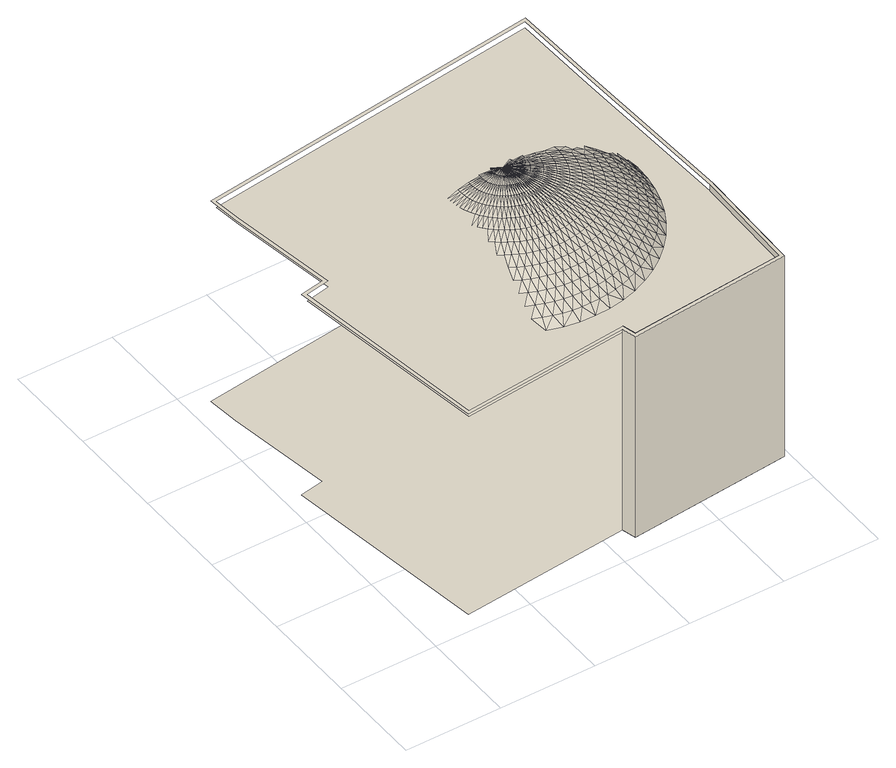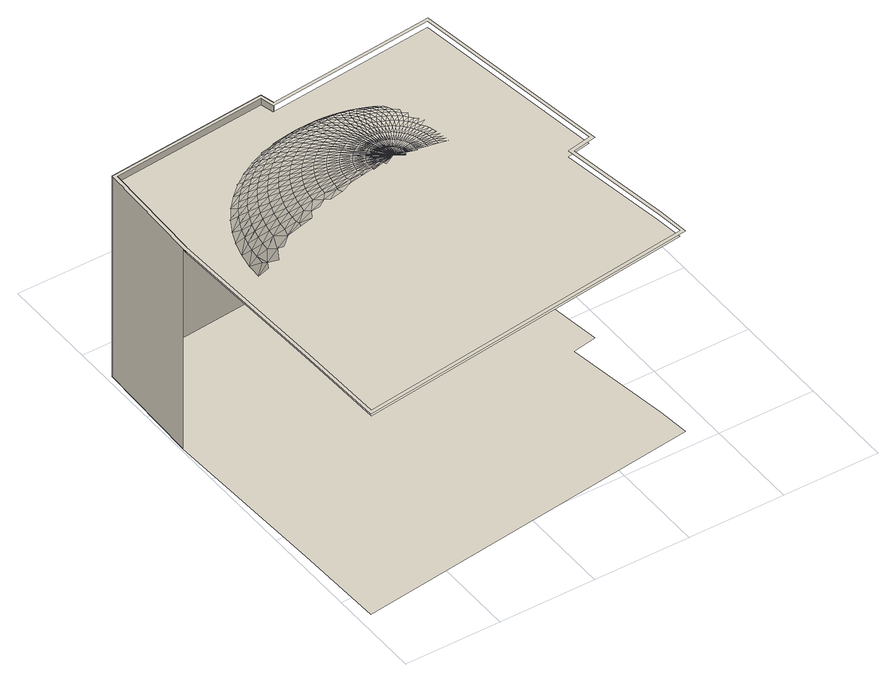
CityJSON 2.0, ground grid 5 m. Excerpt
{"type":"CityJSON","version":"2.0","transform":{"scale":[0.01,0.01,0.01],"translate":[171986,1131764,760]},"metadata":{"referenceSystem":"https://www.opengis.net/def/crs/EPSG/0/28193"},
"CityObjects":{
"building1":{"type":"Building","attributes":{"height":{"value":"8.781","sources":[{"name":"inferred","type":"automatic","notes":"inferred from the number of floors and default height of a single floor"}]},"numberOfFloors":{"value":3,"sources":[{"name":"Amiran Atlas, sheet 12, map 4.3","type":"Secondary cartographic source"}],"paradata":{"author":"Beatrice Vaienti","date":"29-05-2023","comments":"In the atlas the value is \"1-3\", we have chosen a random value between 1 and 3 assigning a higher probability to 1 and 2 floors, respectively p=[0.35,0.35,0.3] for 1, 2, 3 floors","version":0}},"roof":{"type":{"value":"domed","paradata":{"author":"Beatrice Vaienti","date":"29-05-2023","version":0}},"parameters":{"baseFloorThickness":{"value":"0.254"},"railingHeight":{"value":"0.357"},"railingWidth":{"value":"0.179"},"domePercentVertRadius":{"value":"0.496"},"domePercentBaseRadius":{"value":"0.496"}}},"floorHeight":{"value":"2.927","sources":[{"name":"random","type":"automatic","notes":"Random value picked in the default range: [2.8, 3.5]"}]},"updatedGeometry":true,"terrainDifference":{"value":"2.1902035290715287"}},"geometry":[{"type":"MultiSurface","lod":"2","boundaries":[[[0,1,2]],[[3,1,0]],[[4,5,3]],[[6,0,2]],[[7,8,4]],[[9,3,0]],[[10,4,3]],[[6,2,11]],[[9,0,6]],[[12,13,14]],[[12,14,7]],[[10,3,9]],[[15,7,4]],[[15,4,10]],[[16,13,12]],[[17,9,6]],[[16,18,13]],[[19,12,7]],[[20,6,11]],[[19,7,15]],[[21,10,9]],[[22,23,18]],[[22,24,23]],[[17,6,20]],[[25,15,10]],[[21,9,17]],[[25,10,21]],[[26,16,12]],[[26,12,19]],[[27,18,16]],[[28,29,24]],[[30,19,15]],[[27,22,18]],[[31,20,11]],[[30,15,25]],[[28,32,29]],[[33,17,20]],[[34,24,22]],[[35,21,17]],[[31,11,36]],[[37,16,26]],[[38,26,19]],[[39,25,21]],[[40,41,42]],[[34,28,24]],[[37,27,16]],[[38,19,30]],[[35,17,33]],[[33,20,31]],[[43,44,45]],[[39,21,35]],[[46,42,32]],[[47,22,27]],[[48,30,25]],[[40,43,41]],[[47,34,22]],[[48,25,39]],[[49,32,28]],[[46,40,42]],[[50,26,38]],[[50,37,26]],[[51,38,30]],[[52,27,37]],[[51,30,48]],[[49,46,32]],[[53,35,33]],[[54,28,34]],[[52,47,27]],[[55,33,31]],[[56,57,58]],[[59,39,35]],[[60,58,61]],[[62,61,63]],[[64,31,36]],[[65,63,44]],[[66,48,39]],[[54,49,28]],[[67,44,43]],[[53,33,55]],[[68,50,38]],[[59,35,53]],[[69,34,47]],[[68,38,51]],[[70,37,50]],[[55,31,64]],[[71,43,40]],[[66,39,59]],[[70,52,37]],[[72,51,48]],[[60,56,58]],[[56,73,57]],[[69,54,34]],[[62,60,61]],[[73,74,75]],[[76,40,46]],[[65,62,63]],[[74,77,78]],[[72,48,66]],[[67,65,44]],[[79,47,52]],[[77,80,81]],[[64,36,82]],[[83,46,49]],[[71,67,43]],[[80,84,85]],[[79,69,47]],[[86,50,68]],[[87,68,51]],[[86,70,50]],[[88,89,90,91]],[[92,59,53]],[[76,71,40]],[[93,53,55]],[[87,51,72]],[[94,66,59]],[[95,49,54]],[[96,55,64]],[[97,52,70]],[[83,76,46]],[[98,72,66]],[[97,79,52]],[[92,53,93]],[[94,59,92]],[[99,54,69]],[[93,55,96]],[[95,83,49]],[[100,101,102,103]],[[98,66,94]],[[104,86,68]],[[104,68,87]],[[105,56,60]],[[106,73,56]],[[107,60,62]],[[108,64,82]],[[109,70,86]],[[96,64,108]],[[110,74,73]],[[111,87,72]],[[112,62,65]],[[99,95,54]],[[113,77,74]],[[114,69,79]],[[109,97,70]],[[115,65,67]],[[111,72,98]],[[116,80,77]],[[117,67,71]],[[118,84,80]],[[114,99,69]],[[119,71,76]],[[120,94,92]],[[121,92,93]],[[122,79,97]],[[123,104,87]],[[124,98,94]],[[125,86,104]],[[126,93,96]],[[105,106,56]],[[107,105,60]],[[106,110,73]],[[123,87,111]],[[127,76,83]],[[112,107,62]],[[110,113,74]],[[125,109,86]],[[115,112,65]],[[113,116,77]],[[122,114,79]],[[120,92,121]],[[117,115,67]],[[128,111,98]],[[129,96,108]],[[130,83,95]],[[116,118,80]],[[124,94,120]],[[121,93,126]],[[119,117,71]],[[131,97,109]],[[132,108,82]],[[118,133,84]],[[128,98,124]],[[127,119,76]],[[134,95,99]],[[126,96,129]],[[131,122,97]],[[135,104,123]],[[135,125,104]],[[136,123,111]],[[130,127,83]],[[136,111,128]],[[137,99,114]],[[138,109,125]],[[129,108,132]],[[134,130,95]],[[139,120,121]],[[140,124,120]],[[138,131,109]],[[141,121,126]],[[142,114,122]],[[132,82,143]],[[144,128,124]],[[137,134,99]],[[145,135,123]],[[145,123,136]],[[146,106,105]],[[147,105,107]],[[148,110,106]],[[149,107,112]],[[140,120,139]],[[150,113,110]],[[151,126,129]],[[152,125,135]],[[153,112,115]],[[144,124,140]],[[139,121,141]],[[154,116,113]],[[155,136,128]],[[142,137,114]],[[156,115,117]],[[152,138,125]],[[157,122,131]],[[158,118,116]],[[159,117,119]],[[155,128,144]],[[141,126,151]],[[160,133,118]],[[161,119,127]],[[162,129,132]],[[157,142,122]],[[163,131,138]],[[164,127,130]],[[165,145,136]],[[166,135,145]],[[147,146,105]],[[146,148,106]],[[151,129,162]],[[149,147,107]],[[165,136,155]],[[166,152,135]],[[148,150,110]],[[153,149,112]],[[150,154,113]],[[167,140,139]],[[168,130,134]],[[156,153,115]],[[169,144,140]],[[154,158,116]],[[163,157,131]],[[170,139,141]],[[159,156,117]],[[158,160,118]],[[171,155,144]],[[172,138,152]],[[161,159,119]],[[173,134,137]],[[160,174,133]],[[175,132,143]],[[169,140,167]],[[164,161,127]],[[176,141,151]],[[162,132,175]],[[167,139,170]],[[171,144,169]],[[172,163,138]],[[177,145,165]],[[177,166,145]],[[178,137,142]],[[168,164,130]],[[179,165,155]],[[170,141,176]],[[180,152,166]],[[179,155,171]],[[173,168,134]],[[181,182,183,184,185,186,187,188,88,91,189]],[[190,90,89,191,192,193,194,195,196,197,198],[100,199,200,201,202,203,204,205,206,207,103]],[[208,142,157]],[[209,151,162]],[[180,172,152]],[[101,210,211,212,213,214,215,216,217,218,102]],[[178,173,137]],[[176,151,209]],[[219,157,163]],[[220,169,167]],[[221,177,165]],[[221,165,179]],[[222,171,169]],[[208,178,142]],[[223,166,177]],[[224,167,170]],[[223,180,166]],[[225,179,171]],[[226,162,175]],[[227,146,147]],[[228,148,146]],[[229,163,172]],[[230,147,149]],[[231,150,148]],[[232,149,153]],[[222,169,220]],[[219,208,157]],[[233,154,150]],[[234,170,176]],[[235,153,156]],[[220,167,224]],[[236,158,154]],[[209,162,226]],[[225,171,222]],[[237,156,159]],[[238,160,158]],[[175,143,239]],[[240,159,161]],[[241,174,160]],[[224,170,234]],[[242,177,221]],[[229,219,163]],[[243,221,179]],[[244,172,180]],[[245,161,164]],[[246,247,174]],[[242,223,177]],[[243,179,225]],[[248,164,168]],[[249,176,209]],[[250,168,173]],[[244,229,172]],[[234,176,249]],[[251,180,223]],[[252,222,220]],[[227,228,146]],[[230,227,147]],[[228,231,148]],[[253,225,222]],[[254,173,178]],[[232,230,149]],[[231,233,150]],[[226,175,255]],[[256,220,224]],[[235,232,153]],[[233,236,154]],[[237,235,156]],[[257,221,243]],[[257,242,221]],[[236,238,158]],[[240,237,159]],[[251,244,180]],[[258,178,208]],[[238,241,160]],[[259,243,225]],[[245,240,161]],[[253,222,252]],[[241,246,174]],[[260,209,226]],[[252,220,256]],[[261,224,234]],[[262,223,242]],[[248,245,164]],[[263,208,219]],[[246,264,247]],[[259,225,253]],[[255,175,239]],[[249,209,260]],[[250,248,168]],[[262,251,223]],[[256,224,261]],[[254,250,173]],[[265,219,229]],[[266,257,243]],[[266,243,259]],[[258,254,178]],[[267,242,257]],[[268,234,249]],[[269,229,244]],[[267,262,242]],[[270,253,252]],[[263,258,208]],[[261,234,268]],[[271,259,253]],[[272,252,256]],[[273,226,255]],[[265,263,219]],[[274,244,251]],[[260,226,273]],[[271,253,270]],[[275,257,266]],[[276,266,259]],[[270,252,272]],[[269,265,229]],[[277,256,261]],[[275,267,257]],[[278,251,262]],[[276,259,271]],[[279,249,260]],[[274,269,244]],[[272,256,277]],[[268,249,279]],[[280,262,267]],[[278,274,251]],[[281,266,276]],[[281,275,266]],[[227,282,228]],[[230,282,227]],[[228,282,231]],[[232,282,230]],[[231,282,233]],[[235,282,232]],[[233,282,236]],[[283,261,268]],[[284,271,270]],[[237,282,235]],[[236,282,238]],[[285,255,239]],[[240,282,237]],[[238,282,241]],[[286,276,271]],[[245,282,240]],[[287,270,272]],[[241,282,246]],[[277,261,283]],[[280,278,262]],[[248,282,245]],[[288,267,275]],[[246,282,264]],[[250,282,248]],[[264,282,289]],[[286,271,284]],[[254,282,250]],[[284,270,287]],[[289,282,290]],[[273,255,285]],[[258,282,254]],[[288,280,267]],[[291,281,276]],[[290,282,292]],[[293,272,277]],[[291,276,286]],[[294,260,273]],[[263,282,258]],[[295,275,281]],[[292,282,296]],[[279,260,294]],[[287,272,293]],[[265,282,263]],[[295,288,275]],[[269,282,265]],[[297,268,279]],[[283,268,297]],[[298,286,284]],[[274,282,269]],[[299,281,291]],[[300,291,286]],[[301,284,287]],[[278,282,274]],[[299,295,281]],[[302,277,283]],[[300,286,298]],[[293,277,302]],[[280,282,278]],[[298,284,301]],[[288,282,280]],[[303,291,300]],[[303,299,291]],[[304,287,293]],[[301,287,304]],[[295,282,288]],[[305,300,298]],[[299,282,295]],[[306,298,301]],[[307,303,300]],[[307,300,305]],[[285,239,308]],[[309,273,285]],[[294,273,309]],[[305,298,306]],[[303,282,299]],[[310,279,294]],[[297,279,310]],[[311,283,297]],[[302,283,311]],[[307,282,303]],[[312,293,302]],[[304,293,312]],[[313,307,305]],[[314,301,304]],[[306,301,314]],[[313,282,307]],[[315,305,306]],[[313,305,315]],[[316,282,313]],[[316,313,315]],[[315,306,317]],[[318,282,316]],[[317,306,314]],[[316,315,319]],[[314,304,320]],[[321,282,318]],[[320,304,312]],[[318,316,319]],[[319,315,317]],[[312,302,322]],[[323,282,321]],[[322,302,311]],[[311,297,324]],[[325,282,323]],[[324,297,310]],[[317,314,326]],[[318,319,327]],[[321,318,327]],[[310,294,328]],[[328,294,309]],[[329,282,325]],[[319,317,330]],[[326,314,320]],[[309,285,331]],[[332,282,329]],[[327,319,330]],[[330,317,326]],[[323,321,333]],[[320,312,334]],[[335,282,332]],[[321,327,333]],[[334,312,322]],[[331,285,308]],[[336,282,335]],[[325,323,337]],[[338,282,336]],[[322,311,339]],[[326,320,340]],[[327,330,341]],[[323,333,337]],[[342,282,338]],[[333,327,341]],[[339,311,324]],[[330,326,343]],[[344,282,342]],[[340,320,334]],[[329,325,345]],[[346,282,344]],[[324,310,347]],[[348,282,346]],[[341,330,343]],[[343,326,340]],[[325,337,345]],[[347,310,328]],[[349,282,348]],[[332,329,350]],[[351,282,349]],[[334,322,352]],[[353,282,351]],[[328,309,354]],[[333,341,355]],[[337,333,355]],[[356,282,353]],[[354,309,331]],[[357,282,358]],[[335,332,359]],[[352,322,339]],[[360,282,361]],[[329,345,350]],[[362,282,357]],[[361,282,363]],[[364,282,362]],[[363,282,365]],[[365,282,364]],[[340,334,366]],[[341,343,367]],[[356,368,282]],[[358,282,368]],[[336,335,369]],[[343,340,370]],[[339,324,371]],[[355,341,367]],[[332,350,359]],[[345,337,372]],[[366,334,352]],[[337,355,372]],[[338,336,373]],[[371,324,347]],[[367,343,370]],[[370,340,366]],[[335,359,369]],[[342,338,374]],[[375,331,308]],[[347,328,376]],[[350,345,377]],[[352,339,378]],[[344,342,379]],[[376,328,354]],[[355,367,380]],[[336,369,373]],[[345,372,377]],[[372,355,380]],[[378,339,371]],[[346,344,381]],[[356,353,368]],[[354,331,375]],[[366,352,382]],[[338,373,374]],[[357,358,368]],[[367,370,383]],[[359,350,384]],[[348,346,385]],[[370,366,386]],[[349,348,387]],[[380,367,383]],[[350,377,384]],[[382,352,378]],[[342,374,379]],[[371,347,388]],[[351,349,389]],[[372,380,390]],[[377,372,390]],[[383,370,386]],[[386,366,382]],[[369,359,391]],[[353,351,392]],[[388,347,376]],[[344,379,381]],[[346,381,385]],[[359,384,391]],[[375,308,393]],[[362,357,394]],[[378,371,395]],[[364,362,396]],[[353,397,368]],[[376,354,398]],[[373,369,399]],[[380,383,400]],[[348,385,387]],[[357,368,401]],[[398,354,375]],[[384,377,402]],[[390,380,400]],[[395,371,388]],[[349,387,389]],[[377,390,402]],[[382,378,403]],[[369,391,399]],[[383,386,404]],[[374,373,405]],[[386,382,406]],[[351,389,392]],[[353,392,397]],[[403,378,395]],[[400,383,404]],[[388,376,407]],[[379,374,408]],[[373,399,405]],[[391,384,409]],[[406,382,403]],[[404,386,406]],[[357,401,394]],[[362,394,396]],[[384,402,409]],[[407,376,398]],[[390,400,410]],[[402,390,410]],[[381,379,411]],[[374,405,408]],[[395,388,412]],[[385,381,413]],[[399,391,414]],[[398,375,415]],[[400,404,416]],[[397,417,368]],[[401,368,417]],[[415,375,393]],[[412,388,407]],[[379,408,411]],[[391,409,414]],[[403,395,418]],[[410,400,416]],[[387,385,419]],[[404,406,420]],[[406,403,421]],[[409,402,422]],[[402,410,422]],[[389,387,423]],[[405,399,424]],[[381,411,413]],[[418,395,412]],[[416,404,420]],[[407,398,425]],[[392,389,426]],[[421,403,418]],[[420,406,421]],[[399,414,424]],[[385,413,419]],[[397,392,427]],[[425,398,415]],[[408,405,428]],[[410,416,429]],[[414,409,430]],[[387,419,423]],[[422,410,429]],[[409,422,430]],[[412,407,431]],[[394,401,432]],[[405,424,428]],[[389,423,426]],[[416,420,433]],[[397,427,417]],[[411,408,434]],[[431,407,425]],[[418,412,435]],[[392,426,427]],[[420,421,436]],[[429,416,433]],[[401,417,432]],[[421,418,437]],[[415,393,438]],[[424,414,439]],[[408,428,434]],[[413,411,440]],[[435,412,431]],[[414,430,439]],[[422,429,441]],[[430,422,441]],[[433,420,436]],[[425,415,442]],[[437,418,435]],[[436,421,437]],[[419,413,443]],[[411,434,440]],[[428,424,444]],[[432,417,445]],[[429,433,446]],[[423,419,447]],[[424,439,444]],[[431,425,448]],[[441,429,446]],[[413,440,443]],[[442,415,438]],[[439,430,449]],[[430,441,449]],[[426,423,450]],[[433,436,451]],[[448,425,442]],[[435,431,452]],[[434,428,453]],[[427,454,417]],[[445,417,454]],[[436,437,455]],[[437,435,456]],[[419,443,447]],[[427,426,457]],[[446,433,451]],[[188,191,89,88]],[[428,444,453]],[[452,431,448]],[[101,100,199,210]],[[423,447,450]],[[451,436,455]],[[440,434,458]],[[456,435,452]],[[441,446,459]],[[444,439,460]],[[455,437,456]],[[449,441,459]],[[439,449,460]],[[432,445,461]],[[426,450,457]],[[434,453,458]],[[443,440,462]],[[448,442,463]],[[427,457,464]],[[463,442,438]],[[427,464,454]],[[446,451,465]],[[453,444,466]],[[459,446,465]],[[445,454,461]],[[440,458,462]],[[452,448,467]],[[451,455,468]],[[444,460,466]],[[447,443,469]],[[449,459,470]],[[460,449,470]],[[456,452,471]],[[455,456,472]],[[465,451,468]],[[467,448,463]],[[450,447,473]],[[443,462,469]],[[458,453,474]],[[468,455,472]],[[471,452,467]],[[472,456,471]],[[453,466,474]],[[459,465,475]],[[457,450,476]],[[463,438,477]],[[447,469,473]],[[470,459,475]],[[466,460,478]],[[460,470,478]],[[464,457,479]],[[462,458,480]],[[464,481,454]],[[465,468,482]],[[450,473,476]],[[458,474,480]],[[467,463,483]],[[461,454,484]],[[475,465,482]],[[468,472,485]],[[457,476,479]],[[471,467,486]],[[469,462,487]],[[472,471,488]],[[474,466,489]],[[470,475,490]],[[466,478,489]],[[478,470,490]],[[483,463,477]],[[482,468,485]],[[464,479,481]],[[462,480,487]],[[481,484,454]],[[486,467,483]],[[485,472,488]],[[473,469,491]],[[488,471,486]],[[461,484,492]],[[475,482,493]],[[480,474,494]],[[469,487,491]],[[490,475,493]],[[476,473,495]],[[474,489,494]],[[478,490,496]],[[489,478,496]],[[482,485,497]],[[479,476,498]],[[473,491,495]],[[487,480,499]],[[485,488,500]],[[486,483,501]],[[493,482,497]],[[488,486,502]],[[481,479,503]],[[480,494,499]],[[483,477,504]],[[476,495,498]],[[497,485,500]],[[490,493,505]],[[481,503,484]],[[494,489,506]],[[496,490,505]],[[489,496,506]],[[500,488,502]],[[502,486,501]],[[491,487,507]],[[479,498,503]],[[492,484,508]],[[487,499,507]],[[501,483,504]],[[493,497,509]],[[495,491,510]],[[505,493,509]],[[499,494,511]],[[497,500,512]],[[503,513,484]],[[494,506,511]],[[496,505,514]],[[491,507,510]],[[506,496,514]],[[508,484,513]],[[500,502,515]],[[498,495,516]],[[502,501,517]],[[509,497,512]],[[507,499,518]],[[517,501,504]],[[495,510,516]],[[512,500,515]],[[503,498,519]],[[505,509,520]],[[515,502,517]],[[499,511,518]],[[514,505,520]],[[511,506,521]],[[506,514,521]],[[498,516,519]],[[503,519,513]],[[510,507,522]],[[509,512,523]],[[507,518,522]],[[520,509,523]],[[512,515,524]],[[515,517,525]],[[518,511,526]],[[516,510,527]],[[514,520,528]],[[517,504,529]],[[511,521,526]],[[521,514,528]],[[523,512,524]],[[510,522,527]],[[524,515,525]],[[519,530,513]],[[519,516,531]],[[520,523,532]],[[533,513,530]],[[525,517,529]],[[522,518,534]],[[528,520,532]],[[516,527,531]],[[518,526,534]],[[521,528,535]],[[526,521,535]],[[523,524,536]],[[519,531,537]],[[519,537,530]],[[532,523,536]],[[527,522,538]],[[524,525,539]],[[522,534,538]],[[539,525,529]],[[528,532,540]],[[536,524,539]],[[534,526,541]],[[535,528,540]],[[526,535,541]],[[531,527,542]],[[527,538,542]],[[532,536,543]],[[537,531,544]],[[540,532,543]],[[538,534,545]],[[539,529,546]],[[537,547,530]],[[534,541,545]],[[536,539,548]],[[535,540,549]],[[531,542,544]],[[541,535,549]],[[550,530,547]],[[543,536,548]],[[537,544,551]],[[542,538,552]],[[548,539,546]],[[537,551,547]],[[540,543,553]],[[538,545,552]],[[549,540,553]],[[545,541,554]],[[541,549,554]],[[550,547,555]],[[544,542,556]],[[543,548,557]],[[542,552,556]],[[553,543,557]],[[551,544,558]],[[552,545,559]],[[549,553,560]],[[545,554,559]],[[548,546,561]],[[554,549,560]],[[544,556,558]],[[551,562,547]],[[557,548,561]],[[555,547,562]],[[553,557,563]],[[556,552,564]],[[551,558,562]],[[560,553,563]],[[552,559,564]],[[554,560,565]],[[559,554,565]],[[563,557,561]],[[558,556,566]],[[556,564,566]],[[558,566,562]],[[560,563,567]],[[564,559,568]],[[565,560,567]],[[559,565,568]],[[563,561,569]],[[566,564,570]],[[567,563,569]],[[564,568,570]],[[566,571,562]],[[565,567,572]],[[568,565,572]],[[573,562,571]],[[566,570,574]],[[566,574,571]],[[570,568,575]],[[568,572,575]],[[567,569,576]],[[572,567,576]],[[574,570,577]],[[570,575,577]],[[575,572,576]],[[574,578,571]],[[579,571,578]],[[574,577,578]],[[575,576,580]],[[577,575,580]],[[581,578,577]],[[581,577,580]],[[581,582,578]],[[583,578,582]],[[581,580,582]],[[210,199,200,211]],[[187,192,191,188]]]}]}
},
"vertices":[
[860,435,1255],[817,453,1255],[856,397,1210],[853,481,1298],[850,528,1338],[813,499,1298],[905,421,1255],[851,578,1376],[813,546,1338],[895,466,1298],[888,513,1338],[932,375,1210],[857,628,1410],[827,646,1410],[818,596,1376],[886,562,1376],[866,680,1441],[937,453,1298],[840,696,1441],[888,613,1410],[950,409,1255],[928,500,1338],[857,747,1469],[814,715,1441],[836,764,1469],[922,549,1376],[894,665,1441],[880,732,1469],[861,813,1494],[815,783,1469],[920,600,1410],[997,401,1255],[844,830,1494],[980,444,1298],[879,798,1494],[968,490,1338],[1011,362,1210],[904,718,1469],[923,652,1441],[958,539,1376],[863,891,1514],[813,866,1494],[828,848,1494],[851,907,1514],[841,924,1514],[799,886,1494],[876,875,1514],[899,784,1494],[953,589,1410],[890,861,1514],[929,706,1469],[952,642,1441],[919,771,1494],[1008,483,1338],[905,847,1514],[1024,438,1298],[867,1004,1531],[811,998,1514],[816,979,1514],[996,531,1376],[872,989,1531],[823,960,1514],[878,974,1531],[831,942,1514],[1044,396,1255],[886,959,1531],[987,581,1410],[894,945,1531],[955,695,1469],[921,835,1514],[940,760,1494],[903,932,1531],[982,633,1441],[863,1020,1531],[861,1036,1531],[807,1018,1514],[913,919,1531],[859,1052,1531],[804,1038,1514],[938,824,1514],[858,1068,1531],[802,1058,1514],[1090,358,1210],[923,907,1531],[859,1084,1531],[802,1078,1514],[962,750,1494],[981,687,1469],[1131,109,87],[1131,109,1245],[1113,181,1245],[1113,181,87],[1033,525,1376],[1049,479,1338],[1021,575,1410],[935,896,1531],[1068,435,1298],[955,814,1514],[1013,627,1441],[948,885,1531],[1144,129,1245],[1144,129,1210],[1127,200,1210],[1127,200,1245],[984,742,1494],[924,1014,1545],[921,1026,1545],[928,1003,1545],[1090,395,1255],[973,805,1514],[918,1038,1545],[1008,680,1469],[933,991,1545],[916,1050,1545],[961,876,1531],[939,981,1545],[916,1062,1545],[945,970,1545],[916,1074,1545],[953,960,1545],[1056,571,1410],[1071,523,1376],[974,867,1531],[1007,735,1494],[1044,622,1441],[992,797,1514],[1090,477,1338],[960,951,1545],[1035,675,1469],[1113,435,1298],[969,942,1545],[989,859,1531],[1137,396,1255],[916,1086,1545],[978,934,1545],[1011,791,1514],[1031,730,1494],[988,927,1545],[1004,853,1531],[1090,570,1410],[1075,620,1441],[1110,523,1376],[998,920,1545],[1170,362,1210],[1063,672,1469],[1031,786,1514],[978,1036,1554],[980,1028,1554],[976,1044,1554],[984,1021,1554],[975,1052,1554],[1132,479,1338],[1019,847,1531],[987,1013,1554],[974,1060,1554],[1055,727,1494],[991,1006,1554],[1008,914,1545],[973,1068,1554],[996,999,1554],[974,1076,1554],[1001,993,1554],[1157,438,1298],[1019,908,1545],[1006,987,1554],[1050,783,1514],[1034,843,1531],[1106,620,1441],[1012,981,1554],[1090,672,1469],[1125,571,1410],[1079,725,1494],[1031,904,1545],[1018,976,1554],[975,1084,1554],[1184,401,1255],[1148,525,1376],[1050,840,1531],[1025,971,1554],[1070,781,1514],[1042,900,1545],[87,1165,87],[214,1188,87],[131,1740,87],[112,1903,87],[1937,2137,87],[1952,1656,87],[1990,762,87],[1973,188,87],[238,94,87],[238,94,1245],[1973,188,1245],[1990,762,1245],[1952,1656,1245],[1937,2137,1245],[112,1903,1245],[131,1740,1245],[214,1188,1245],[87,1165,1245],[1955,204,1245],[1972,762,1245],[1934,1656,1245],[1920,2117,1245],[132,1888,1245],[148,1742,1245],[234,1173,1245],[107,1150,1245],[253,114,1245],[1032,967,1554],[1173,483,1338],[1955,204,1210],[1972,762,1210],[1934,1656,1210],[1920,2117,1210],[132,1888,1210],[148,1742,1210],[234,1173,1210],[107,1150,1210],[253,114,1210],[1039,963,1554],[1118,672,1469],[1066,837,1531],[1102,725,1494],[1054,897,1545],[1137,622,1441],[1090,780,1514],[1201,444,1298],[1035,1050,1560],[1034,1054,1560],[1047,960,1554],[1036,1046,1560],[1033,1058,1560],[1038,1042,1560],[1032,1062,1560],[1160,575,1410],[1040,1039,1560],[1032,1066,1560],[1042,1035,1560],[1032,1070,1560],[1249,375,1210],[1044,1032,1560],[1032,1074,1560],[1066,895,1545],[1082,836,1531],[1054,957,1554],[1047,1029,1560],[1033,1078,1560],[976,1092,1554],[1050,1026,1560],[1185,531,1376],[1053,1023,1560],[1062,955,1554],[1126,727,1494],[1111,781,1514],[1056,1021,1560],[1231,409,1255],[1146,675,1469],[1078,894,1545],[1059,1018,1560],[1099,836,1531],[1213,490,1338],[1168,627,1441],[1070,953,1554],[1063,1016,1560],[1034,1082,1560],[1067,1015,1560],[1090,893,1545],[1078,952,1554],[1194,581,1410],[1070,1013,1560],[1131,783,1514],[1115,837,1531],[1150,730,1494],[1244,453,1298],[1074,1012,1560],[1086,951,1554],[1103,894,1545],[1173,680,1469],[1078,1011,1560],[1223,539,1376],[1082,1010,1560],[1095,951,1554],[1090,1068,1562],[1199,633,1441],[1131,840,1531],[1276,421,1255],[1115,895,1545],[1150,786,1514],[1086,1010,1560],[1035,1086,1560],[1036,1090,1560],[1103,952,1554],[1038,1094,1560],[1174,735,1494],[1253,500,1338],[1090,1009,1560],[1040,1097,1560],[1228,589,1410],[1127,897,1545],[1095,1010,1560],[1111,953,1554],[1147,843,1531],[1200,687,1469],[1099,1010,1560],[1170,791,1514],[1119,955,1554],[1139,900,1545],[1103,1011,1560],[1325,397,1210],[1286,466,1298],[1259,549,1376],[1229,642,1441],[1197,742,1494],[1107,1012,1560],[1162,847,1531],[1127,957,1554],[1111,1013,1560],[1150,904,1545],[1114,1015,1560],[1134,960,1554],[1189,797,1514],[1118,1016,1560],[1226,695,1469],[1122,1018,1560],[1261,600,1410],[1125,1021,1560],[1177,853,1531],[1142,963,1554],[1293,513,1338],[1128,1023,1560],[1162,908,1545],[1321,435,1255],[1131,1026,1560],[1149,967,1554],[1219,750,1494],[1134,1029,1560],[1137,1032,1560],[1156,971,1554],[1139,1035,1560],[1258,652,1441],[1208,805,1514],[1173,914,1545],[1141,1039,1560],[1192,859,1531],[1143,1042,1560],[1163,976,1554],[1145,1046,1560],[1295,562,1376],[1146,1050,1560],[1147,1054,1560],[1169,981,1554],[1148,1058,1560],[1252,706,1469],[1149,1062,1560],[1328,481,1298],[1183,920,1545],[1149,1066,1560],[1149,1074,1560],[1149,1070,1560],[1175,987,1554],[1141,1097,1560],[1143,1094,1560],[1148,1078,1560],[1145,1090,1560],[1147,1082,1560],[1146,1086,1560],[1241,760,1494],[1207,867,1531],[1165,1068,1559],[1180,993,1554],[1226,814,1514],[1293,613,1410],[1193,927,1545],[1185,999,1554],[1190,1006,1554],[1364,453,1255],[1331,528,1338],[1203,934,1545],[1287,665,1441],[1194,1013,1554],[1220,876,1531],[1197,1021,1554],[1277,718,1469],[1243,824,1514],[1212,942,1545],[1201,1028,1554],[1262,771,1494],[1203,1036,1554],[1330,578,1376],[1205,1044,1554],[1233,885,1531],[1221,951,1545],[1206,1052,1554],[1399,428,1210],[1206,1084,1554],[1324,628,1410],[1205,1092,1554],[1207,1060,1554],[1368,499,1298],[1228,960,1545],[1260,835,1514],[1207,1076,1554],[1246,896,1531],[1315,680,1441],[1282,784,1494],[1236,970,1545],[1301,732,1469],[1368,546,1338],[1242,981,1545],[1257,907,1531],[1276,847,1514],[1248,991,1545],[1363,596,1376],[1253,1003,1545],[1268,919,1531],[1407,473,1255],[1302,798,1494],[1239,1068,1550],[1354,646,1410],[1257,1014,1545],[1324,747,1469],[1341,696,1441],[1291,861,1514],[1260,1026,1545],[1278,932,1531],[1407,519,1298],[1263,1038,1545],[1265,1050,1545],[1287,945,1531],[1320,813,1494],[1305,875,1514],[1404,567,1338],[1265,1086,1545],[1345,764,1469],[1295,959,1531],[1396,616,1376],[1367,715,1441],[1383,665,1410],[1469,466,1210],[1318,891,1514],[1303,974,1531],[1337,830,1494],[1447,497,1255],[1309,989,1531],[1330,907,1514],[1265,1074,1545],[1366,783,1469],[1314,1004,1531],[1445,543,1298],[1353,848,1494],[1318,1020,1531],[1390,735,1441],[1438,590,1338],[1340,924,1514],[1312,1068,1534],[1411,687,1410],[1426,638,1376],[1320,1036,1531],[1350,942,1514],[1385,803,1469],[1368,866,1494],[1322,1084,1531],[1358,960,1514],[1486,523,1255],[1322,1052,1531],[1413,757,1441],[1382,886,1494],[1481,569,1298],[1437,710,1410],[1365,979,1514],[1403,824,1469],[1470,615,1338],[1456,663,1376],[1370,998,1514],[1394,907,1494],[1434,780,1441],[1374,1018,1514],[1534,513,1210],[1419,846,1469],[1377,1038,1514],[1404,929,1494],[1379,1058,1514],[1461,735,1410],[1523,552,1255],[1384,1068,1512],[1483,689,1376],[1514,597,1298],[1413,951,1494],[1501,643,1338],[1434,870,1469],[1453,805,1441],[1420,974,1494],[1377,1098,1514],[1483,761,1410],[1447,894,1469],[1426,997,1494],[1471,831,1441],[1509,717,1376],[1430,1020,1494],[1458,920,1469],[1530,673,1338],[1558,584,1255],[1546,628,1298],[1433,1044,1494],[1593,566,1210],[1503,790,1410],[1486,858,1441],[1468,946,1469],[1433,1092,1494],[1532,747,1376],[1475,972,1469],[1500,886,1441],[1556,704,1338],[1453,1068,1485],[1522,819,1410],[1576,661,1298],[1481,999,1469],[1591,617,1255],[1512,915,1441],[1485,1027,1469],[1553,779,1376],[1538,850,1410],[1521,945,1441],[1580,738,1338],[1603,696,1298],[1621,653,1255],[1552,882,1410],[1529,975,1441],[1572,812,1376],[1646,625,1210],[1520,1068,1452],[1534,1006,1441],[1602,773,1338],[1487,1082,1469],[1564,914,1410],[1589,846,1376],[1628,732,1298],[1538,1037,1441],[1574,948,1410],[1649,691,1255],[1622,809,1338],[1603,882,1376],[1581,982,1410],[1650,771,1298],[1586,1016,1410],[1615,918,1376],[1692,690,1210],[1584,1068,1413],[1674,731,1255],[1638,847,1338],[1538,1099,1441],[1588,1051,1410],[1624,955,1376],[1669,810,1298],[1653,886,1338],[1588,1086,1410],[1631,992,1376],[1696,773,1255],[1635,1030,1376],[1664,925,1338],[1686,851,1298],[1731,760,1210],[1645,1068,1369],[1715,816,1255],[1672,966,1338],[1700,893,1298],[1678,1006,1338],[1731,860,1255],[1710,936,1298],[1761,833,1210],[1718,980,1298],[1701,1068,1321],[1744,905,1255],[1681,1089,1338],[1723,1024,1298],[1754,951,1255],[1783,910,1210],[1760,998,1255],[1753,1068,1267],[1723,1112,1298],[1797,989,1210],[1764,1045,1255],[1801,1068,1210],[1764,1092,1255]
]}
